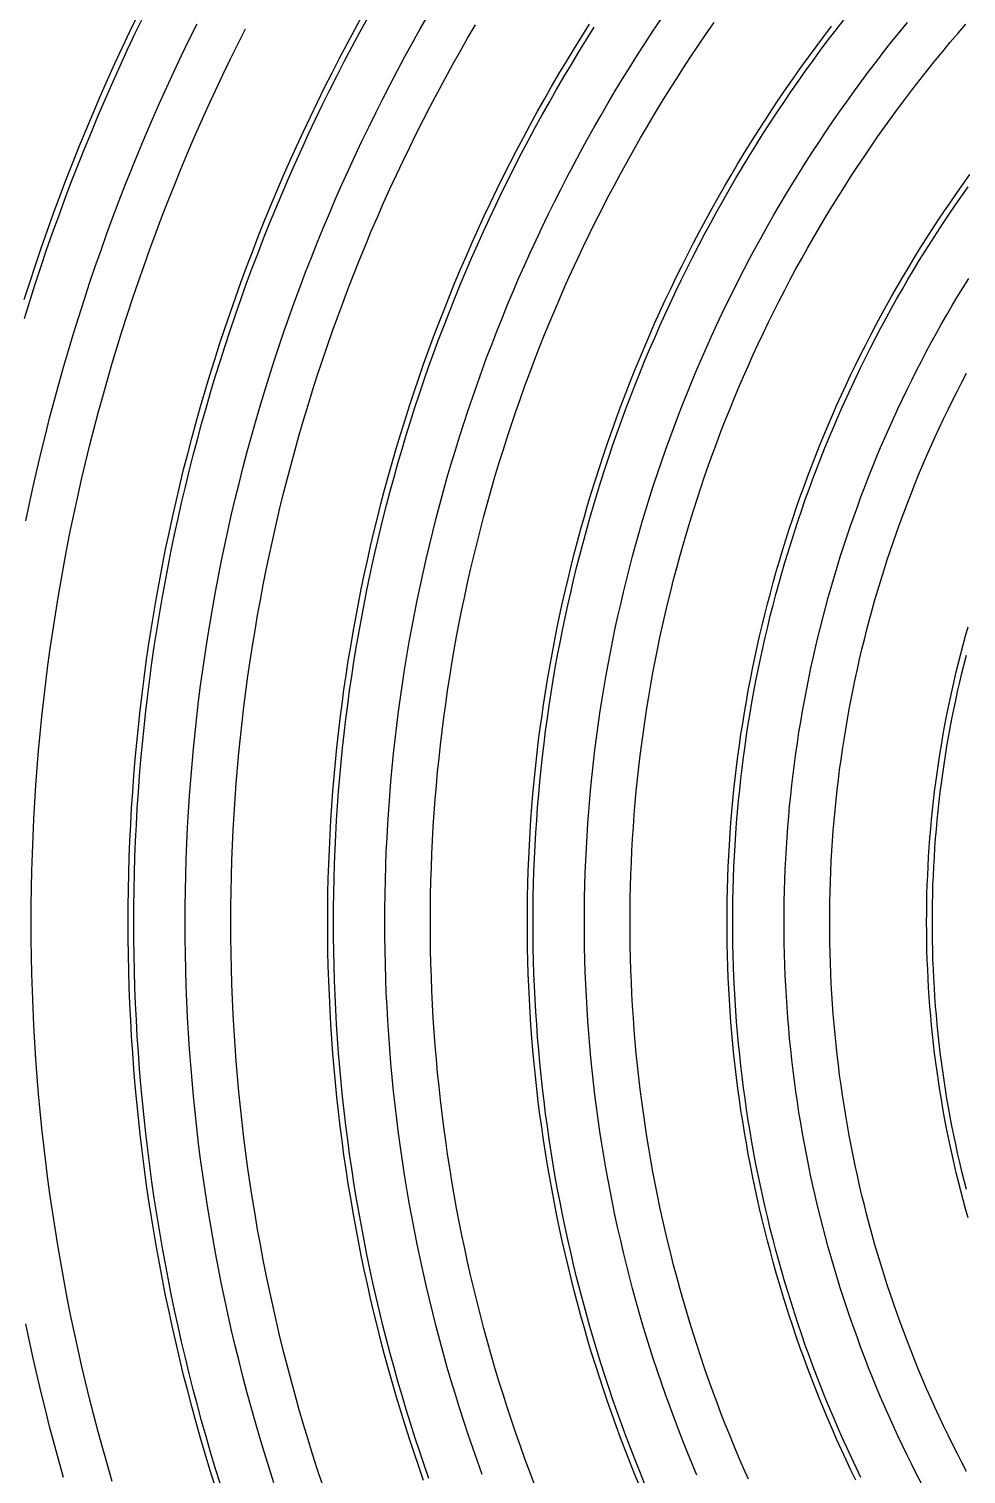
# Model space of a CAD drawing. Header units: metres. Extents: x 10 to 1210, y 10 to 2773.
# Drawn here: x 114.6 to 278.9, y 2207.3 to 2460.6 of the extents above; entities that cross this region are included whole.
import ezdxf

# ---------------------------------------------------------------- set-up
doc = ezdxf.new("R2010")
doc.units = ezdxf.units.M
for name, color, linetype in [('ACIKLIK', 5, 'Continuous'), ('CAM_SABLON', 4, 'Continuous'), ('DIS_KENAR_V91_Z3', 1, 'Continuous'), ('LAMBA_T4_Z4', 3, 'Continuous')]:
    doc.layers.add(name, color=color, linetype=linetype)

msp = doc.modelspace()

# ---------------------------------------------------------------- linework, layer by layer
at = {"layer": 'ACIKLIK'}
for points in [[(157.56, 2205.73), (156.72, 2208.38), (155.9, 2211.03), (155.1, 2213.68), (154.32, 2216.35), (153.57, 2219.02), (152.84, 2221.7), (152.13, 2224.38), (151.45, 2227.07), (150.79, 2229.76), (150.15, 2232.47), (149.54, 2235.17), (148.95, 2237.88), (148.38, 2240.6), (147.84, 2243.32), (147.33, 2246.05), (146.83, 2248.78), (146.36, 2251.51), (145.92, 2254.25), (145.49, 2257), (145.1, 2259.74), (144.72, 2262.49), (144.37, 2265.25), (144.04, 2268), (143.74, 2270.76), (143.46, 2273.52), (143.21, 2276.28), (142.98, 2279.05), (142.77, 2281.82), (142.59, 2284.59), (142.44, 2287.36), (142.3, 2290.13), (142.19, 2292.9), (142.11, 2295.68), (142.05, 2298.45), (142.01, 2301.22), (142, 2304), (142.01, 2306.78), (142.05, 2309.55), (142.11, 2312.32), (142.19, 2315.1), (142.3, 2317.87), (142.44, 2320.64), (142.59, 2323.41), (142.77, 2326.18), (142.98, 2328.95), (143.21, 2331.72), (143.46, 2334.48), (143.74, 2337.24), (144.04, 2340), (144.37, 2342.75), (144.72, 2345.51), (145.1, 2348.26), (145.49, 2351), (145.92, 2353.75), (146.36, 2356.49), (146.83, 2359.22), (147.33, 2361.95), (147.84, 2364.68), (148.38, 2367.4), (148.95, 2370.12), (149.54, 2372.83), (150.15, 2375.53), (150.79, 2378.24), (151.45, 2380.93), (152.13, 2383.62), (152.84, 2386.3), (153.57, 2388.98), (154.32, 2391.65), (155.1, 2394.32), (155.9, 2396.97), (156.72, 2399.62), (157.56, 2402.27), (158.43, 2404.9), (159.33, 2407.53), (160.24, 2410.15), (161.18, 2412.76), (162.14, 2415.37), (163.12, 2417.96), (164.13, 2420.55), (165.16, 2423.12), (166.21, 2425.69), (167.28, 2428.25), (168.38, 2430.8), (169.49, 2433.34), (170.63, 2435.87), (171.79, 2438.39), (172.98, 2440.9), (174.18, 2443.4), (175.41, 2445.89), (176.66, 2448.37), (177.93, 2450.84), (179.22, 2453.29), (180.54, 2455.74), (181.87, 2458.17), (183.23, 2460.59), (184.6, 2463)], [(114.09, 2374.38), (114.71, 2377.39), (115.37, 2380.4), (116.05, 2383.41), (116.75, 2386.41), (117.49, 2389.4), (118.24, 2392.38), (119.03, 2395.36), (119.84, 2398.34), (120.67, 2401.3), (121.54, 2404.26), (122.42, 2407.21), (123.34, 2410.15), (124.28, 2413.08), (125.24, 2416.01), (126.23, 2418.93), (127.25, 2421.83), (128.29, 2424.73), (129.35, 2427.62), (130.45, 2430.5), (131.56, 2433.37), (132.7, 2436.24), (133.87, 2439.09), (135.06, 2441.93), (136.28, 2444.76), (137.52, 2447.58), (138.78, 2450.39), (140.07, 2453.18), (141.39, 2455.97), (142.73, 2458.74), (144.09, 2461.51)], [(194.07, 2207.21), (193.23, 2209.53), (192.42, 2211.86), (191.62, 2214.2), (190.85, 2216.55), (190.1, 2218.9), (189.37, 2221.26), (188.65, 2223.62), (187.96, 2225.99), (187.29, 2228.37), (186.64, 2230.75), (186.01, 2233.14), (185.41, 2235.54), (184.82, 2237.94), (184.25, 2240.34), (183.71, 2242.75), (183.18, 2245.16), (182.68, 2247.58), (182.2, 2250), (181.74, 2252.43), (181.3, 2254.86), (180.88, 2257.29), (180.48, 2259.73), (180.11, 2262.17), (179.75, 2264.61), (179.42, 2267.06), (179.11, 2269.51), (178.82, 2271.96), (178.55, 2274.42), (178.3, 2276.88), (178.08, 2279.33), (177.87, 2281.8), (177.69, 2284.26), (177.53, 2286.72), (177.39, 2289.19), (177.27, 2291.66), (177.17, 2294.12), (177.1, 2296.59), (177.04, 2299.06), (177.01, 2301.53), (177, 2304), (177.01, 2306.47), (177.04, 2308.94), (177.1, 2311.41), (177.17, 2313.88), (177.27, 2316.34), (177.39, 2318.81), (177.53, 2321.28), (177.69, 2323.74), (177.87, 2326.2), (178.08, 2328.67), (178.3, 2331.12), (178.55, 2333.58), (178.82, 2336.04), (179.11, 2338.49), (179.42, 2340.94), (179.75, 2343.39), (180.11, 2345.83), (180.48, 2348.27), (180.88, 2350.71), (181.3, 2353.14), (181.74, 2355.57), (182.2, 2358), (182.68, 2360.42), (183.18, 2362.84), (183.71, 2365.25), (184.25, 2367.66), (184.82, 2370.06), (185.41, 2372.46), (186.01, 2374.86), (186.64, 2377.25), (187.29, 2379.63), (187.96, 2382.01), (188.65, 2384.38), (189.37, 2386.74), (190.1, 2389.1), (190.85, 2391.45), (191.62, 2393.8), (192.42, 2396.14), (193.23, 2398.47), (194.07, 2400.79), (194.92, 2403.11), (195.8, 2405.42), (196.69, 2407.72), (197.61, 2410.01), (198.54, 2412.3), (199.5, 2414.58), (200.47, 2416.85), (201.47, 2419.11), (202.48, 2421.36), (203.52, 2423.6), (204.57, 2425.83), (205.64, 2428.06), (206.73, 2430.27), (207.85, 2432.48), (208.98, 2434.67), (210.13, 2436.86), (211.29, 2439.04), (212.48, 2441.2), (213.69, 2443.36), (214.92, 2445.5), (216.16, 2447.63), (217.42, 2449.76), (218.7, 2451.87), (220, 2453.97), (221.32, 2456.06), (222.66, 2458.13), (224.01, 2460.2), (225.38, 2462.25)], [(231.72, 2207.1), (230.88, 2209.09), (230.06, 2211.1), (229.26, 2213.11), (228.47, 2215.12), (227.71, 2217.15), (226.96, 2219.18), (226.23, 2221.22), (225.51, 2223.26), (224.82, 2225.31), (224.14, 2227.36), (223.48, 2229.43), (222.84, 2231.49), (222.21, 2233.56), (221.61, 2235.64), (221.02, 2237.72), (220.45, 2239.81), (219.9, 2241.91), (219.37, 2244), (218.85, 2246.11), (218.36, 2248.21), (217.88, 2250.32), (217.42, 2252.44), (216.98, 2254.56), (216.56, 2256.68), (216.15, 2258.81), (215.77, 2260.94), (215.4, 2263.07), (215.05, 2265.2), (214.72, 2267.34), (214.41, 2269.49), (214.12, 2271.63), (213.85, 2273.78), (213.59, 2275.93), (213.36, 2278.08), (213.14, 2280.23), (212.94, 2282.39), (212.76, 2284.54), (212.6, 2286.7), (212.46, 2288.86), (212.34, 2291.02), (212.24, 2293.18), (212.15, 2295.34), (212.09, 2297.51), (212.04, 2299.67), (212.01, 2301.84), (212, 2304), (212.01, 2306.16), (212.04, 2308.33), (212.09, 2310.49), (212.15, 2312.66), (212.24, 2314.82), (212.34, 2316.98), (212.46, 2319.14), (212.6, 2321.3), (212.76, 2323.46), (212.94, 2325.61), (213.14, 2327.77), (213.36, 2329.92), (213.59, 2332.07), (213.85, 2334.22), (214.12, 2336.37), (214.41, 2338.51), (214.72, 2340.66), (215.05, 2342.8), (215.4, 2344.93), (215.77, 2347.06), (216.15, 2349.19), (216.56, 2351.32), (216.98, 2353.44), (217.42, 2355.56), (217.88, 2357.68), (218.36, 2359.79), (218.85, 2361.89), (219.37, 2364), (219.9, 2366.09), (220.45, 2368.19), (221.02, 2370.28), (221.61, 2372.36), (222.21, 2374.44), (222.84, 2376.51), (223.48, 2378.57), (224.14, 2380.64), (224.82, 2382.69), (225.51, 2384.74), (226.23, 2386.78), (226.96, 2388.82), (227.71, 2390.85), (228.47, 2392.88), (229.26, 2394.89), (230.06, 2396.9), (230.88, 2398.91), (231.72, 2400.9), (232.57, 2402.89), (233.44, 2404.87), (234.33, 2406.84), (235.24, 2408.81), (236.16, 2410.77), (237.1, 2412.72), (238.06, 2414.66), (239.03, 2416.59), (240.02, 2418.51), (241.03, 2420.43), (242.05, 2422.34), (243.09, 2424.23), (244.15, 2426.12), (245.23, 2428), (246.32, 2429.87), (247.42, 2431.73), (248.55, 2433.58), (249.68, 2435.42), (250.84, 2437.25), (252.01, 2439.07), (253.2, 2440.88), (254.4, 2442.68), (255.62, 2444.47), (256.85, 2446.25), (258.1, 2448.01), (259.36, 2449.77), (260.64, 2451.52), (261.94, 2453.25), (263.25, 2454.97), (264.57, 2456.68), (265.91, 2458.38), (267.27, 2460.07), (268.64, 2461.75)], [(271.07, 2205.65), (270.22, 2207.3), (269.38, 2208.96), (268.56, 2210.63), (267.75, 2212.3), (266.96, 2213.98), (266.18, 2215.67), (265.42, 2217.37), (264.67, 2219.07), (263.93, 2220.77), (263.21, 2222.49), (262.51, 2224.21), (261.82, 2225.94), (261.15, 2227.67), (260.49, 2229.41), (259.85, 2231.15), (259.22, 2232.9), (258.6, 2234.65), (258.01, 2236.41), (257.43, 2238.18), (256.86, 2239.95), (256.31, 2241.72), (255.77, 2243.5), (255.25, 2245.29), (254.75, 2247.08), (254.26, 2248.87), (253.78, 2250.67), (253.33, 2252.47), (252.89, 2254.28), (252.46, 2256.09), (252.05, 2257.9), (251.65, 2259.71), (251.28, 2261.53), (250.91, 2263.36), (250.57, 2265.18), (250.24, 2267.01), (249.92, 2268.84), (249.62, 2270.68), (249.34, 2272.52), (249.07, 2274.36), (248.82, 2276.2), (248.59, 2278.04), (248.37, 2279.89), (248.17, 2281.74), (247.98, 2283.58), (247.81, 2285.44), (247.66, 2287.29), (247.52, 2289.14), (247.4, 2291), (247.29, 2292.85), (247.2, 2294.71), (247.13, 2296.57), (247.07, 2298.42), (247.03, 2300.28), (247.01, 2302.14), (247, 2304), (247.01, 2305.86), (247.03, 2307.72), (247.07, 2309.58), (247.13, 2311.43), (247.2, 2313.29), (247.29, 2315.15), (247.4, 2317), (247.52, 2318.86), (247.66, 2320.71), (247.81, 2322.56), (247.98, 2324.42), (248.17, 2326.26), (248.37, 2328.11), (248.59, 2329.96), (248.82, 2331.8), (249.07, 2333.64), (249.34, 2335.48), (249.62, 2337.32), (249.92, 2339.16), (250.24, 2340.99), (250.57, 2342.82), (250.91, 2344.64), (251.28, 2346.47), (251.65, 2348.29), (252.05, 2350.1), (252.46, 2351.91), (252.89, 2353.72), (253.33, 2355.53), (253.78, 2357.33), (254.26, 2359.13), (254.75, 2360.92), (255.25, 2362.71), (255.77, 2364.5), (256.31, 2366.28), (256.86, 2368.05), (257.43, 2369.82), (258.01, 2371.59), (258.6, 2373.35), (259.22, 2375.1), (259.85, 2376.85), (260.49, 2378.59), (261.15, 2380.33), (261.82, 2382.06), (262.51, 2383.79), (263.21, 2385.51), (263.93, 2387.23), (264.67, 2388.93), (265.42, 2390.63), (266.18, 2392.33), (266.96, 2394.02), (267.75, 2395.7), (268.56, 2397.37), (269.38, 2399.04), (270.22, 2400.7), (271.07, 2402.35), (271.93, 2404), (272.81, 2405.63), (273.71, 2407.26), (274.61, 2408.89), (275.54, 2410.5), (276.47, 2412.11), (277.42, 2413.7), (278.39, 2415.29), (279.37, 2416.87)], [(120.67, 2206.7), (119.84, 2209.66), (119.03, 2212.64), (118.24, 2215.62), (117.49, 2218.6), (116.75, 2221.59), (116.05, 2224.59), (115.37, 2227.6), (114.71, 2230.61), (114.09, 2233.62)]]:
    msp.add_lwpolyline(points, dxfattribs=at)
at = {"layer": 'CAM_SABLON'}
for points in [[(113.82, 2409.84), (114.75, 2412.86), (115.72, 2415.86), (116.71, 2418.86), (117.72, 2421.86), (118.76, 2424.84), (119.83, 2427.81), (120.92, 2430.78), (122.04, 2433.73), (123.19, 2436.67), (124.36, 2439.61), (125.56, 2442.53), (126.78, 2445.44), (128.02, 2448.35), (129.3, 2451.24), (130.59, 2454.12), (131.92, 2456.99), (133.26, 2459.84), (134.64, 2462.69)], [(148.13, 2205.67), (147.29, 2208.39), (146.47, 2211.13), (145.67, 2213.87), (144.89, 2216.61), (144.14, 2219.37), (143.42, 2222.13), (142.71, 2224.89), (142.04, 2227.66), (141.38, 2230.44), (140.75, 2233.22), (140.15, 2236.01), (139.56, 2238.81), (139.01, 2241.61), (138.48, 2244.41), (137.97, 2247.22), (137.48, 2250.03), (137.03, 2252.85), (136.59, 2255.67), (136.18, 2258.49), (135.8, 2261.32), (135.44, 2264.15), (135.1, 2266.98), (134.79, 2269.82), (134.51, 2272.66), (134.24, 2275.5), (134.01, 2278.34), (133.8, 2281.19), (133.61, 2284.04), (133.45, 2286.89), (133.31, 2289.74), (133.2, 2292.59), (133.11, 2295.44), (133.05, 2298.29), (133.01, 2301.15), (133, 2304), (133.01, 2306.85), (133.05, 2309.71), (133.11, 2312.56), (133.2, 2315.41), (133.31, 2318.26), (133.45, 2321.11), (133.61, 2323.96), (133.8, 2326.81), (134.01, 2329.66), (134.24, 2332.5), (134.51, 2335.34), (134.79, 2338.18), (135.1, 2341.02), (135.44, 2343.85), (135.8, 2346.68), (136.18, 2349.51), (136.59, 2352.33), (137.03, 2355.15), (137.48, 2357.97), (137.97, 2360.78), (138.48, 2363.59), (139.01, 2366.39), (139.56, 2369.19), (140.15, 2371.99), (140.75, 2374.78), (141.38, 2377.56), (142.04, 2380.34), (142.71, 2383.11), (143.42, 2385.87), (144.14, 2388.63), (144.89, 2391.39), (145.67, 2394.13), (146.47, 2396.87), (147.29, 2399.61), (148.13, 2402.33), (149, 2405.05), (149.9, 2407.76), (150.82, 2410.46), (151.76, 2413.15), (152.72, 2415.84), (153.71, 2418.52), (154.72, 2421.19), (155.75, 2423.85), (156.81, 2426.5), (157.89, 2429.14), (159, 2431.77), (160.12, 2434.39), (161.27, 2437), (162.44, 2439.6), (163.64, 2442.2), (164.85, 2444.78), (166.09, 2447.35), (167.36, 2449.91), (168.64, 2452.45), (169.95, 2454.99), (171.28, 2457.52), (172.63, 2460.03), (174, 2462.53)], [(184.75, 2206.53), (183.91, 2208.93), (183.09, 2211.35), (182.29, 2213.77), (181.51, 2216.19), (180.76, 2218.63), (180.02, 2221.07), (179.31, 2223.51), (178.62, 2225.97), (177.95, 2228.42), (177.3, 2230.89), (176.67, 2233.36), (176.07, 2235.83), (175.48, 2238.31), (174.92, 2240.8), (174.38, 2243.29), (173.86, 2245.78), (173.37, 2248.28), (172.89, 2250.79), (172.44, 2253.29), (172, 2255.81), (171.6, 2258.32), (171.21, 2260.84), (170.84, 2263.36), (170.5, 2265.89), (170.18, 2268.41), (169.88, 2270.94), (169.6, 2273.48), (169.34, 2276.01), (169.11, 2278.55), (168.9, 2281.09), (168.71, 2283.63), (168.54, 2286.17), (168.4, 2288.72), (168.28, 2291.26), (168.18, 2293.81), (168.1, 2296.36), (168.04, 2298.9), (168.01, 2301.45), (168, 2304), (168.01, 2306.55), (168.04, 2309.1), (168.1, 2311.64), (168.18, 2314.19), (168.28, 2316.74), (168.4, 2319.28), (168.54, 2321.83), (168.71, 2324.37), (168.9, 2326.91), (169.11, 2329.45), (169.34, 2331.99), (169.6, 2334.52), (169.88, 2337.06), (170.18, 2339.59), (170.5, 2342.11), (170.84, 2344.64), (171.21, 2347.16), (171.6, 2349.68), (172, 2352.19), (172.44, 2354.71), (172.89, 2357.21), (173.37, 2359.72), (173.86, 2362.22), (174.38, 2364.71), (174.92, 2367.2), (175.48, 2369.69), (176.07, 2372.17), (176.67, 2374.64), (177.3, 2377.11), (177.95, 2379.58), (178.62, 2382.03), (179.31, 2384.49), (180.02, 2386.93), (180.76, 2389.37), (181.51, 2391.81), (182.29, 2394.23), (183.09, 2396.65), (183.91, 2399.07), (184.75, 2401.47), (185.61, 2403.87), (186.49, 2406.26), (187.39, 2408.64), (188.32, 2411.02), (189.26, 2413.39), (190.23, 2415.74), (191.21, 2418.09), (192.22, 2420.43), (193.24, 2422.77), (194.29, 2425.09), (195.36, 2427.4), (196.45, 2429.71), (197.55, 2432), (198.68, 2434.29), (199.83, 2436.57), (200.99, 2438.83), (202.18, 2441.09), (203.39, 2443.33), (204.61, 2445.56), (205.86, 2447.79), (207.12, 2450), (208.4, 2452.2), (209.71, 2454.39), (211.03, 2456.57), (212.37, 2458.74), (213.73, 2460.89)], [(222.56, 2205.65), (221.71, 2207.73), (220.88, 2209.81), (220.07, 2211.9), (219.28, 2214), (218.5, 2216.1), (217.74, 2218.21), (217, 2220.33), (216.28, 2222.45), (215.58, 2224.58), (214.89, 2226.72), (214.23, 2228.86), (213.58, 2231.01), (212.96, 2233.16), (212.35, 2235.32), (211.76, 2237.48), (211.19, 2239.65), (210.63, 2241.83), (210.1, 2244), (209.59, 2246.19), (209.09, 2248.38), (208.62, 2250.57), (208.16, 2252.76), (207.72, 2254.96), (207.3, 2257.17), (206.9, 2259.37), (206.52, 2261.58), (206.16, 2263.8), (205.82, 2266.01), (205.5, 2268.23), (205.2, 2270.45), (204.92, 2272.68), (204.65, 2274.91), (204.41, 2277.14), (204.18, 2279.37), (203.98, 2281.6), (203.79, 2283.84), (203.63, 2286.07), (203.48, 2288.31), (203.35, 2290.55), (203.24, 2292.79), (203.16, 2295.03), (203.09, 2297.27), (203.04, 2299.51), (203.01, 2301.76), (203, 2304), (203.01, 2306.24), (203.04, 2308.49), (203.09, 2310.73), (203.16, 2312.97), (203.24, 2315.21), (203.35, 2317.45), (203.48, 2319.69), (203.63, 2321.93), (203.79, 2324.16), (203.98, 2326.4), (204.18, 2328.63), (204.41, 2330.86), (204.65, 2333.09), (204.92, 2335.32), (205.2, 2337.55), (205.5, 2339.77), (205.82, 2341.99), (206.16, 2344.2), (206.52, 2346.42), (206.9, 2348.63), (207.3, 2350.83), (207.72, 2353.04), (208.16, 2355.24), (208.62, 2357.43), (209.09, 2359.62), (209.59, 2361.81), (210.1, 2364), (210.63, 2366.17), (211.19, 2368.35), (211.76, 2370.52), (212.35, 2372.68), (212.96, 2374.84), (213.58, 2376.99), (214.23, 2379.14), (214.89, 2381.28), (215.58, 2383.42), (216.28, 2385.55), (217, 2387.67), (217.74, 2389.79), (218.5, 2391.9), (219.28, 2394), (220.07, 2396.1), (220.88, 2398.19), (221.71, 2400.27), (222.56, 2402.35), (223.43, 2404.42), (224.32, 2406.48), (225.22, 2408.53), (226.14, 2410.58), (227.08, 2412.61), (228.04, 2414.64), (229.01, 2416.66), (230, 2418.67), (231.01, 2420.68), (232.04, 2422.67), (233.08, 2424.65), (234.14, 2426.63), (235.22, 2428.6), (236.32, 2430.55), (237.43, 2432.5), (238.56, 2434.44), (239.71, 2436.36), (240.87, 2438.28), (242.05, 2440.19), (243.25, 2442.09), (244.46, 2443.97), (245.69, 2445.85), (246.94, 2447.71), (248.2, 2449.57), (249.48, 2451.41), (250.77, 2453.24), (252.08, 2455.06), (253.41, 2456.87), (254.75, 2458.67), (256.11, 2460.45), (257.48, 2462.22)], [(260.47, 2206.68), (259.63, 2208.43), (258.8, 2210.18), (257.99, 2211.94), (257.19, 2213.7), (256.41, 2215.48), (255.65, 2217.26), (254.9, 2219.04), (254.17, 2220.84), (253.45, 2222.64), (252.75, 2224.44), (252.06, 2226.25), (251.39, 2228.07), (250.73, 2229.89), (250.1, 2231.72), (249.47, 2233.56), (248.87, 2235.4), (248.28, 2237.24), (247.7, 2239.09), (247.14, 2240.95), (246.6, 2242.81), (246.07, 2244.67), (245.56, 2246.54), (245.07, 2248.42), (244.59, 2250.29), (244.13, 2252.18), (243.69, 2254.06), (243.26, 2255.95), (242.85, 2257.84), (242.46, 2259.74), (242.08, 2261.64), (241.72, 2263.54), (241.37, 2265.45), (241.04, 2267.36), (240.73, 2269.27), (240.44, 2271.19), (240.16, 2273.1), (239.9, 2275.02), (239.65, 2276.95), (239.43, 2278.87), (239.22, 2280.79), (239.02, 2282.72), (238.84, 2284.65), (238.68, 2286.58), (238.54, 2288.51), (238.41, 2290.45), (238.3, 2292.38), (238.21, 2294.32), (238.14, 2296.25), (238.08, 2298.19), (238.03, 2300.13), (238.01, 2302.06), (238, 2304), (238.01, 2305.94), (238.03, 2307.87), (238.08, 2309.81), (238.14, 2311.75), (238.21, 2313.68), (238.3, 2315.62), (238.41, 2317.55), (238.54, 2319.49), (238.68, 2321.42), (238.84, 2323.35), (239.02, 2325.28), (239.22, 2327.21), (239.43, 2329.13), (239.65, 2331.05), (239.9, 2332.98), (240.16, 2334.9), (240.44, 2336.81), (240.73, 2338.73), (241.04, 2340.64), (241.37, 2342.55), (241.72, 2344.46), (242.08, 2346.36), (242.46, 2348.26), (242.85, 2350.16), (243.26, 2352.05), (243.69, 2353.94), (244.13, 2355.82), (244.59, 2357.71), (245.07, 2359.58), (245.56, 2361.46), (246.07, 2363.33), (246.6, 2365.19), (247.14, 2367.05), (247.7, 2368.91), (248.28, 2370.76), (248.87, 2372.6), (249.47, 2374.44), (250.1, 2376.28), (250.73, 2378.11), (251.39, 2379.93), (252.06, 2381.75), (252.75, 2383.56), (253.45, 2385.36), (254.17, 2387.16), (254.9, 2388.96), (255.65, 2390.74), (256.41, 2392.52), (257.19, 2394.3), (257.99, 2396.06), (258.8, 2397.82), (259.63, 2399.57), (260.47, 2401.32), (261.32, 2403.06), (262.2, 2404.79), (263.08, 2406.51), (263.99, 2408.22), (264.9, 2409.93), (265.83, 2411.63), (266.78, 2413.32), (267.74, 2415), (268.72, 2416.67), (269.71, 2418.34), (270.71, 2419.99), (271.73, 2421.64), (272.77, 2423.28), (273.82, 2424.91), (274.88, 2426.53), (275.95, 2428.14), (277.04, 2429.74), (278.15, 2431.33), (279.27, 2432.92)], [(278.96, 2257.18), (278.55, 2258.76), (278.17, 2260.35), (277.79, 2261.93), (277.43, 2263.53), (277.09, 2265.12), (276.75, 2266.72), (276.44, 2268.32), (276.13, 2269.92), (275.84, 2271.53), (275.56, 2273.14), (275.3, 2274.75), (275.05, 2276.36), (274.82, 2277.97), (274.6, 2279.59), (274.39, 2281.21), (274.2, 2282.83), (274.02, 2284.45), (273.86, 2286.08), (273.71, 2287.7), (273.58, 2289.33), (273.46, 2290.96), (273.35, 2292.58), (273.26, 2294.21), (273.18, 2295.84), (273.11, 2297.47), (273.06, 2299.1), (273.03, 2300.74), (273.01, 2302.37), (273, 2304), (273.01, 2305.63), (273.03, 2307.26), (273.06, 2308.9), (273.11, 2310.53), (273.18, 2312.16), (273.26, 2313.79), (273.35, 2315.42), (273.46, 2317.04), (273.58, 2318.67), (273.71, 2320.3), (273.86, 2321.92), (274.02, 2323.55), (274.2, 2325.17), (274.39, 2326.79), (274.6, 2328.41), (274.82, 2330.03), (275.05, 2331.64), (275.3, 2333.25), (275.56, 2334.86), (275.84, 2336.47), (276.13, 2338.08), (276.44, 2339.68), (276.75, 2341.28), (277.09, 2342.88), (277.43, 2344.47), (277.79, 2346.07), (278.17, 2347.65), (278.55, 2349.24), (278.96, 2350.82)]]:
    msp.add_lwpolyline(points, dxfattribs=at)
at = {"layer": 'DIS_KENAR_V91_Z3'}
for points in [[(129.21, 2206.01), (128.36, 2208.91), (127.55, 2211.8), (126.76, 2214.71), (125.99, 2217.62), (125.25, 2220.54), (124.53, 2223.46), (123.84, 2226.39), (123.18, 2229.33), (122.54, 2232.27), (121.93, 2235.22), (121.34, 2238.17), (120.78, 2241.13), (120.24, 2244.09), (119.73, 2247.06), (119.25, 2250.03), (118.79, 2253.01), (118.36, 2255.99), (117.95, 2258.97), (117.57, 2261.96), (117.22, 2264.94), (116.89, 2267.94), (116.59, 2270.93), (116.31, 2273.93), (116.06, 2276.93), (115.84, 2279.93), (115.64, 2282.94), (115.47, 2285.94), (115.33, 2288.95), (115.21, 2291.96), (115.12, 2294.97), (115.05, 2297.98), (115.01, 2300.99), (115, 2304), (115.01, 2307.01), (115.05, 2310.02), (115.12, 2313.03), (115.21, 2316.04), (115.33, 2319.05), (115.47, 2322.06), (115.64, 2325.06), (115.84, 2328.07), (116.06, 2331.07), (116.31, 2334.07), (116.59, 2337.07), (116.89, 2340.06), (117.22, 2343.06), (117.57, 2346.04), (117.95, 2349.03), (118.36, 2352.01), (118.79, 2354.99), (119.25, 2357.97), (119.73, 2360.94), (120.24, 2363.91), (120.78, 2366.87), (121.34, 2369.83), (121.93, 2372.78), (122.54, 2375.73), (123.18, 2378.67), (123.84, 2381.61), (124.53, 2384.54), (125.25, 2387.46), (125.99, 2390.38), (126.76, 2393.29), (127.55, 2396.2), (128.36, 2399.09), (129.21, 2401.99), (130.07, 2404.87), (130.97, 2407.74), (131.89, 2410.61), (132.83, 2413.47), (133.8, 2416.32), (134.79, 2419.16), (135.81, 2422), (136.85, 2424.82), (137.91, 2427.64), (139.01, 2430.44), (140.12, 2433.24), (141.26, 2436.03), (142.43, 2438.8), (143.61, 2441.57), (144.83, 2444.32), (146.06, 2447.07), (147.32, 2449.8), (148.61, 2452.53), (149.92, 2455.24), (151.25, 2457.94), (152.6, 2460.63)], [(166.02, 2205.64), (165.17, 2208.2), (164.35, 2210.78), (163.55, 2213.36), (162.77, 2215.96), (162.01, 2218.55), (161.27, 2221.16), (160.56, 2223.77), (159.87, 2226.38), (159.21, 2229), (158.57, 2231.63), (157.95, 2234.27), (157.35, 2236.9), (156.77, 2239.55), (156.22, 2242.2), (155.7, 2244.85), (155.19, 2247.51), (154.71, 2250.17), (154.25, 2252.84), (153.82, 2255.51), (153.41, 2258.18), (153.02, 2260.86), (152.65, 2263.54), (152.31, 2266.22), (151.99, 2268.91), (151.7, 2271.6), (151.43, 2274.29), (151.18, 2276.98), (150.96, 2279.68), (150.76, 2282.38), (150.58, 2285.07), (150.42, 2287.78), (150.3, 2290.48), (150.19, 2293.18), (150.11, 2295.89), (150.05, 2298.59), (150.01, 2301.29), (150, 2304), (150.01, 2306.71), (150.05, 2309.41), (150.11, 2312.11), (150.19, 2314.82), (150.3, 2317.52), (150.42, 2320.22), (150.58, 2322.93), (150.76, 2325.62), (150.96, 2328.32), (151.18, 2331.02), (151.43, 2333.71), (151.7, 2336.4), (151.99, 2339.09), (152.31, 2341.78), (152.65, 2344.46), (153.02, 2347.14), (153.41, 2349.82), (153.82, 2352.49), (154.25, 2355.16), (154.71, 2357.83), (155.19, 2360.49), (155.7, 2363.15), (156.22, 2365.8), (156.77, 2368.45), (157.35, 2371.1), (157.95, 2373.73), (158.57, 2376.37), (159.21, 2379), (159.87, 2381.62), (160.56, 2384.23), (161.27, 2386.84), (162.01, 2389.45), (162.77, 2392.04), (163.55, 2394.64), (164.35, 2397.22), (165.17, 2399.8), (166.02, 2402.36), (166.89, 2404.93), (167.78, 2407.48), (168.7, 2410.03), (169.63, 2412.56), (170.59, 2415.09), (171.57, 2417.62), (172.57, 2420.13), (173.6, 2422.63), (174.64, 2425.13), (175.71, 2427.61), (176.8, 2430.09), (177.91, 2432.55), (179.04, 2435.01), (180.2, 2437.46), (181.37, 2439.9), (182.57, 2442.32), (183.79, 2444.74), (185.03, 2447.14), (186.29, 2449.54), (187.57, 2451.92), (188.87, 2454.29), (190.19, 2456.65), (191.53, 2459), (192.89, 2461.34)], [(203.27, 2205.45), (202.42, 2207.69), (201.58, 2209.94), (200.77, 2212.2), (199.98, 2214.47), (199.21, 2216.74), (198.46, 2219.02), (197.73, 2221.31), (197.02, 2223.6), (196.32, 2225.9), (195.65, 2228.2), (195, 2230.51), (194.37, 2232.82), (193.76, 2235.15), (193.17, 2237.47), (192.6, 2239.8), (192.05, 2242.14), (191.52, 2244.48), (191.01, 2246.82), (190.52, 2249.17), (190.05, 2251.53), (189.6, 2253.89), (189.18, 2256.25), (188.77, 2258.61), (188.39, 2260.98), (188.02, 2263.35), (187.68, 2265.73), (187.35, 2268.11), (187.05, 2270.49), (186.77, 2272.87), (186.51, 2275.25), (186.27, 2277.64), (186.05, 2280.03), (185.85, 2282.42), (185.67, 2284.82), (185.51, 2287.21), (185.38, 2289.61), (185.26, 2292), (185.17, 2294.4), (185.09, 2296.8), (185.04, 2299.2), (185.01, 2301.6), (185, 2304), (185.01, 2306.4), (185.04, 2308.8), (185.09, 2311.2), (185.17, 2313.6), (185.26, 2316), (185.38, 2318.39), (185.51, 2320.79), (185.67, 2323.18), (185.85, 2325.58), (186.05, 2327.97), (186.27, 2330.36), (186.51, 2332.75), (186.77, 2335.13), (187.05, 2337.51), (187.35, 2339.89), (187.68, 2342.27), (188.02, 2344.65), (188.39, 2347.02), (188.77, 2349.39), (189.18, 2351.75), (189.6, 2354.11), (190.05, 2356.47), (190.52, 2358.83), (191.01, 2361.18), (191.52, 2363.52), (192.05, 2365.86), (192.6, 2368.2), (193.17, 2370.53), (193.76, 2372.85), (194.37, 2375.18), (195, 2377.49), (195.65, 2379.8), (196.32, 2382.1), (197.02, 2384.4), (197.73, 2386.69), (198.46, 2388.98), (199.21, 2391.26), (199.98, 2393.53), (200.77, 2395.8), (201.58, 2398.06), (202.42, 2400.31), (203.27, 2402.55), (204.14, 2404.79), (205.02, 2407.02), (205.93, 2409.24), (206.86, 2411.45), (207.81, 2413.66), (208.77, 2415.85), (209.76, 2418.04), (210.77, 2420.22), (211.79, 2422.39), (212.83, 2424.55), (213.89, 2426.7), (214.97, 2428.85), (216.07, 2430.98), (217.19, 2433.1), (218.33, 2435.22), (219.48, 2437.32), (220.65, 2439.42), (221.84, 2441.5), (223.05, 2443.57), (224.28, 2445.64), (225.52, 2447.69), (226.79, 2449.73), (228.07, 2451.76), (229.37, 2453.78), (230.68, 2455.78), (232.01, 2457.78), (233.37, 2459.76), (234.73, 2461.73)], [(240.75, 2206.38), (239.91, 2208.3), (239.08, 2210.22), (238.27, 2212.16), (237.48, 2214.09), (236.7, 2216.04), (235.94, 2217.99), (235.2, 2219.95), (234.47, 2221.92), (233.77, 2223.89), (233.08, 2225.86), (232.4, 2227.85), (231.75, 2229.84), (231.11, 2231.83), (230.49, 2233.83), (229.88, 2235.84), (229.3, 2237.85), (228.73, 2239.86), (228.18, 2241.88), (227.64, 2243.91), (227.13, 2245.94), (226.63, 2247.97), (226.15, 2250.01), (225.69, 2252.05), (225.24, 2254.1), (224.82, 2256.15), (224.41, 2258.21), (224.02, 2260.26), (223.65, 2262.32), (223.29, 2264.39), (222.95, 2266.46), (222.64, 2268.53), (222.34, 2270.6), (222.05, 2272.67), (221.79, 2274.75), (221.54, 2276.83), (221.31, 2278.91), (221.1, 2281), (220.91, 2283.08), (220.74, 2285.17), (220.58, 2287.26), (220.45, 2289.35), (220.33, 2291.44), (220.23, 2293.53), (220.15, 2295.62), (220.08, 2297.72), (220.04, 2299.81), (220.01, 2301.91), (220, 2304), (220.01, 2306.09), (220.04, 2308.19), (220.08, 2310.28), (220.15, 2312.38), (220.23, 2314.47), (220.33, 2316.56), (220.45, 2318.65), (220.58, 2320.74), (220.74, 2322.83), (220.91, 2324.92), (221.1, 2327), (221.31, 2329.09), (221.54, 2331.17), (221.79, 2333.25), (222.05, 2335.33), (222.34, 2337.4), (222.64, 2339.47), (222.95, 2341.54), (223.29, 2343.61), (223.65, 2345.68), (224.02, 2347.74), (224.41, 2349.79), (224.82, 2351.85), (225.24, 2353.9), (225.69, 2355.95), (226.15, 2357.99), (226.63, 2360.03), (227.13, 2362.06), (227.64, 2364.09), (228.18, 2366.12), (228.73, 2368.14), (229.3, 2370.15), (229.88, 2372.16), (230.49, 2374.17), (231.11, 2376.17), (231.75, 2378.16), (232.4, 2380.15), (233.08, 2382.14), (233.77, 2384.11), (234.47, 2386.08), (235.2, 2388.05), (235.94, 2390.01), (236.7, 2391.96), (237.48, 2393.91), (238.27, 2395.84), (239.08, 2397.78), (239.91, 2399.7), (240.75, 2401.62), (241.61, 2403.53), (242.49, 2405.43), (243.38, 2407.32), (244.29, 2409.21), (245.22, 2411.09), (246.16, 2412.96), (247.12, 2414.82), (248.09, 2416.67), (249.08, 2418.52), (250.09, 2420.35), (251.11, 2422.18), (252.15, 2424), (253.21, 2425.81), (254.28, 2427.61), (255.37, 2429.4), (256.47, 2431.18), (257.59, 2432.95), (258.72, 2434.71), (259.87, 2436.46), (261.03, 2438.21), (262.21, 2439.94), (263.4, 2441.66), (264.61, 2443.37), (265.84, 2445.07), (267.07, 2446.76), (268.33, 2448.44), (269.6, 2450.1), (270.88, 2451.76), (272.17, 2453.4), (273.48, 2455.04), (274.81, 2456.66), (276.15, 2458.27), (277.5, 2459.87), (278.87, 2461.45)], [(279, 2207.76), (278.16, 2209.34), (277.34, 2210.93), (276.54, 2212.53), (275.75, 2214.13), (274.97, 2215.75), (274.21, 2217.36), (273.46, 2218.99), (272.72, 2220.62), (272, 2222.26), (271.3, 2223.9), (270.6, 2225.55), (269.93, 2227.21), (269.26, 2228.87), (268.62, 2230.53), (267.98, 2232.21), (267.36, 2233.89), (266.76, 2235.57), (266.17, 2237.26), (265.59, 2238.95), (265.03, 2240.65), (264.49, 2242.36), (263.96, 2244.06), (263.44, 2245.78), (262.94, 2247.49), (262.46, 2249.22), (261.99, 2250.94), (261.53, 2252.67), (261.09, 2254.41), (260.66, 2256.14), (260.25, 2257.89), (259.86, 2259.63), (259.48, 2261.38), (259.12, 2263.13), (258.77, 2264.88), (258.43, 2266.64), (258.11, 2268.4), (257.81, 2270.17), (257.52, 2271.93), (257.25, 2273.7), (257, 2275.47), (256.75, 2277.24), (256.53, 2279.02), (256.32, 2280.79), (256.12, 2282.57), (255.94, 2284.35), (255.78, 2286.13), (255.63, 2287.92), (255.5, 2289.7), (255.38, 2291.49), (255.28, 2293.27), (255.2, 2295.06), (255.12, 2296.85), (255.07, 2298.63), (255.03, 2300.42), (255.01, 2302.21), (255, 2304), (255.01, 2305.79), (255.03, 2307.58), (255.07, 2309.37), (255.12, 2311.15), (255.2, 2312.94), (255.28, 2314.73), (255.38, 2316.51), (255.5, 2318.3), (255.63, 2320.08), (255.78, 2321.87), (255.94, 2323.65), (256.12, 2325.43), (256.32, 2327.21), (256.53, 2328.98), (256.75, 2330.76), (257, 2332.53), (257.25, 2334.3), (257.52, 2336.07), (257.81, 2337.83), (258.11, 2339.6), (258.43, 2341.36), (258.77, 2343.12), (259.12, 2344.87), (259.48, 2346.62), (259.86, 2348.37), (260.25, 2350.11), (260.66, 2351.86), (261.09, 2353.59), (261.53, 2355.33), (261.99, 2357.06), (262.46, 2358.78), (262.94, 2360.51), (263.44, 2362.22), (263.96, 2363.94), (264.49, 2365.64), (265.03, 2367.35), (265.59, 2369.05), (266.17, 2370.74), (266.76, 2372.43), (267.36, 2374.11), (267.98, 2375.79), (268.62, 2377.47), (269.26, 2379.13), (269.93, 2380.79), (270.6, 2382.45), (271.3, 2384.1), (272, 2385.74), (272.72, 2387.38), (273.46, 2389.01), (274.21, 2390.64), (274.97, 2392.25), (275.75, 2393.87), (276.54, 2395.47), (277.34, 2397.07), (278.16, 2398.66), (279, 2400.24)]]:
    msp.add_lwpolyline(points, dxfattribs=at)
at = {"layer": 'LAMBA_T4_Z4'}
for points in [[(113.8, 2413.16), (114.77, 2416.17), (115.76, 2419.18), (116.78, 2422.18), (117.82, 2425.17), (118.89, 2428.15), (119.99, 2431.13), (121.11, 2434.09), (122.26, 2437.04), (123.43, 2439.98), (124.63, 2442.91), (125.86, 2445.84), (127.11, 2448.75), (128.38, 2451.65), (129.68, 2454.53), (131.01, 2457.41), (132.36, 2460.28), (133.74, 2463.13)], [(147.18, 2205.37), (146.33, 2208.1), (145.51, 2210.84), (144.71, 2213.59), (143.93, 2216.35), (143.18, 2219.11), (142.45, 2221.88), (141.74, 2224.65), (141.06, 2227.43), (140.41, 2230.22), (139.78, 2233.01), (139.17, 2235.8), (138.58, 2238.61), (138.03, 2241.41), (137.49, 2244.23), (136.98, 2247.04), (136.5, 2249.86), (136.04, 2252.69), (135.6, 2255.52), (135.19, 2258.35), (134.81, 2261.19), (134.45, 2264.03), (134.11, 2266.87), (133.8, 2269.71), (133.51, 2272.56), (133.25, 2275.41), (133.01, 2278.27), (132.8, 2281.12), (132.61, 2283.98), (132.45, 2286.83), (132.31, 2289.69), (132.2, 2292.55), (132.11, 2295.41), (132.05, 2298.28), (132.01, 2301.14), (132, 2304), (132.01, 2306.86), (132.05, 2309.72), (132.11, 2312.59), (132.2, 2315.45), (132.31, 2318.31), (132.45, 2321.17), (132.61, 2324.02), (132.8, 2326.88), (133.01, 2329.73), (133.25, 2332.59), (133.51, 2335.44), (133.8, 2338.29), (134.11, 2341.13), (134.45, 2343.97), (134.81, 2346.81), (135.19, 2349.65), (135.6, 2352.48), (136.04, 2355.31), (136.5, 2358.14), (136.98, 2360.96), (137.49, 2363.77), (138.03, 2366.59), (138.58, 2369.39), (139.17, 2372.2), (139.78, 2374.99), (140.41, 2377.78), (141.06, 2380.57), (141.74, 2383.35), (142.45, 2386.12), (143.18, 2388.89), (143.93, 2391.65), (144.71, 2394.41), (145.51, 2397.16), (146.33, 2399.9), (147.18, 2402.63), (148.05, 2405.36), (148.95, 2408.08), (149.87, 2410.79), (150.81, 2413.49), (151.78, 2416.18), (152.77, 2418.87), (153.79, 2421.54), (154.82, 2424.21), (155.88, 2426.87), (156.97, 2429.52), (158.07, 2432.16), (159.2, 2434.79), (160.36, 2437.41), (161.53, 2440.02), (162.73, 2442.62), (163.95, 2445.21), (165.2, 2447.79), (166.46, 2450.35), (167.75, 2452.91), (169.06, 2455.45), (170.39, 2457.99), (171.75, 2460.51), (173.12, 2463.02)], [(183.81, 2206.19), (182.96, 2208.61), (182.14, 2211.03), (181.34, 2213.46), (180.56, 2215.89), (179.8, 2218.34), (179.07, 2220.78), (178.35, 2223.24), (177.66, 2225.7), (176.98, 2228.17), (176.33, 2230.64), (175.7, 2233.12), (175.1, 2235.6), (174.51, 2238.09), (173.95, 2240.58), (173.4, 2243.08), (172.88, 2245.59), (172.38, 2248.09), (171.91, 2250.61), (171.45, 2253.12), (171.02, 2255.64), (170.61, 2258.16), (170.22, 2260.69), (169.85, 2263.22), (169.51, 2265.76), (169.18, 2268.29), (168.88, 2270.83), (168.61, 2273.37), (168.35, 2275.92), (168.12, 2278.46), (167.9, 2281.01), (167.71, 2283.56), (167.55, 2286.11), (167.4, 2288.67), (167.28, 2291.22), (167.18, 2293.77), (167.1, 2296.33), (167.04, 2298.89), (167.01, 2301.44), (167, 2304), (167.01, 2306.56), (167.04, 2309.11), (167.1, 2311.67), (167.18, 2314.23), (167.28, 2316.78), (167.4, 2319.33), (167.55, 2321.89), (167.71, 2324.44), (167.9, 2326.99), (168.12, 2329.54), (168.35, 2332.08), (168.61, 2334.63), (168.88, 2337.17), (169.18, 2339.71), (169.51, 2342.24), (169.85, 2344.78), (170.22, 2347.31), (170.61, 2349.84), (171.02, 2352.36), (171.45, 2354.88), (171.91, 2357.39), (172.38, 2359.91), (172.88, 2362.41), (173.4, 2364.92), (173.95, 2367.42), (174.51, 2369.91), (175.1, 2372.4), (175.7, 2374.88), (176.33, 2377.36), (176.98, 2379.83), (177.66, 2382.3), (178.35, 2384.76), (179.07, 2387.22), (179.8, 2389.66), (180.56, 2392.11), (181.34, 2394.54), (182.14, 2396.97), (182.96, 2399.39), (183.81, 2401.81), (184.67, 2404.21), (185.56, 2406.61), (186.46, 2409), (187.39, 2411.38), (188.34, 2413.76), (189.3, 2416.13), (190.29, 2418.48), (191.3, 2420.83), (192.33, 2423.17), (193.38, 2425.51), (194.45, 2427.83), (195.54, 2430.14), (196.65, 2432.44), (197.78, 2434.74), (198.94, 2437.02), (200.11, 2439.29), (201.3, 2441.56), (202.51, 2443.81), (203.74, 2446.05), (204.99, 2448.28), (206.25, 2450.5), (207.54, 2452.71), (208.85, 2454.91), (210.18, 2457.09), (211.52, 2459.27), (212.89, 2461.43)], [(221.64, 2205.27), (220.79, 2207.35), (219.95, 2209.44), (219.14, 2211.54), (218.34, 2213.65), (217.56, 2215.76), (216.8, 2217.88), (216.06, 2220), (215.33, 2222.14), (214.63, 2224.27), (213.94, 2226.42), (213.27, 2228.57), (212.62, 2230.72), (211.99, 2232.89), (211.38, 2235.05), (210.79, 2237.22), (210.22, 2239.4), (209.66, 2241.58), (209.13, 2243.77), (208.61, 2245.96), (208.12, 2248.16), (207.64, 2250.36), (207.18, 2252.56), (206.74, 2254.77), (206.32, 2256.98), (205.92, 2259.2), (205.54, 2261.42), (205.18, 2263.64), (204.83, 2265.87), (204.51, 2268.09), (204.21, 2270.32), (203.92, 2272.56), (203.66, 2274.79), (203.41, 2277.03), (203.19, 2279.27), (202.98, 2281.51), (202.8, 2283.76), (202.63, 2286), (202.48, 2288.25), (202.35, 2290.5), (202.25, 2292.75), (202.16, 2295), (202.09, 2297.25), (202.04, 2299.5), (202.01, 2301.75), (202, 2304), (202.01, 2306.25), (202.04, 2308.5), (202.09, 2310.75), (202.16, 2313), (202.25, 2315.25), (202.35, 2317.5), (202.48, 2319.75), (202.63, 2322), (202.8, 2324.24), (202.98, 2326.49), (203.19, 2328.73), (203.41, 2330.97), (203.66, 2333.21), (203.92, 2335.44), (204.21, 2337.68), (204.51, 2339.91), (204.83, 2342.13), (205.18, 2344.36), (205.54, 2346.58), (205.92, 2348.8), (206.32, 2351.02), (206.74, 2353.23), (207.18, 2355.44), (207.64, 2357.64), (208.12, 2359.84), (208.61, 2362.04), (209.13, 2364.23), (209.66, 2366.42), (210.22, 2368.6), (210.79, 2370.78), (211.38, 2372.95), (211.99, 2375.11), (212.62, 2377.28), (213.27, 2379.43), (213.94, 2381.58), (214.63, 2383.73), (215.33, 2385.86), (216.06, 2388), (216.8, 2390.12), (217.56, 2392.24), (218.34, 2394.35), (219.14, 2396.46), (219.95, 2398.56), (220.79, 2400.65), (221.64, 2402.73), (222.51, 2404.81), (223.4, 2406.88), (224.31, 2408.94), (225.23, 2410.99), (226.17, 2413.04), (227.13, 2415.07), (228.11, 2417.1), (229.11, 2419.12), (230.12, 2421.13), (231.15, 2423.13), (232.2, 2425.12), (233.27, 2427.11), (234.35, 2429.08), (235.45, 2431.05), (236.57, 2433), (237.7, 2434.94), (238.85, 2436.88), (240.02, 2438.8), (241.2, 2440.72), (242.41, 2442.62), (243.62, 2444.52), (244.86, 2446.4), (246.11, 2448.27), (247.38, 2450.13), (248.66, 2451.98), (249.96, 2453.82), (251.27, 2455.65), (252.61, 2457.46), (253.95, 2459.27), (255.31, 2461.06)], [(259.57, 2206.24), (258.72, 2208), (257.89, 2209.76), (257.08, 2211.52), (256.28, 2213.3), (255.5, 2215.08), (254.73, 2216.87), (253.98, 2218.66), (253.24, 2220.46), (252.52, 2222.27), (251.81, 2224.08), (251.12, 2225.9), (250.45, 2227.73), (249.79, 2229.56), (249.15, 2231.4), (248.52, 2233.24), (247.91, 2235.09), (247.32, 2236.94), (246.74, 2238.8), (246.18, 2240.66), (245.64, 2242.53), (245.11, 2244.41), (244.6, 2246.28), (244.1, 2248.17), (243.62, 2250.05), (243.16, 2251.94), (242.72, 2253.84), (242.29, 2255.73), (241.87, 2257.64), (241.48, 2259.54), (241.1, 2261.45), (240.73, 2263.36), (240.39, 2265.28), (240.06, 2267.19), (239.75, 2269.12), (239.45, 2271.04), (239.17, 2272.96), (238.91, 2274.89), (238.66, 2276.82), (238.43, 2278.76), (238.22, 2280.69), (238.03, 2282.63), (237.85, 2284.56), (237.69, 2286.5), (237.54, 2288.44), (237.42, 2290.39), (237.31, 2292.33), (237.21, 2294.27), (237.14, 2296.22), (237.08, 2298.16), (237.03, 2300.11), (237.01, 2302.05), (237, 2304), (237.01, 2305.95), (237.03, 2307.89), (237.08, 2309.84), (237.14, 2311.78), (237.21, 2313.73), (237.31, 2315.67), (237.42, 2317.61), (237.54, 2319.56), (237.69, 2321.5), (237.85, 2323.44), (238.03, 2325.37), (238.22, 2327.31), (238.43, 2329.24), (238.66, 2331.18), (238.91, 2333.11), (239.17, 2335.04), (239.45, 2336.96), (239.75, 2338.88), (240.06, 2340.81), (240.39, 2342.72), (240.73, 2344.64), (241.1, 2346.55), (241.48, 2348.46), (241.87, 2350.36), (242.29, 2352.27), (242.72, 2354.16), (243.16, 2356.06), (243.62, 2357.95), (244.1, 2359.83), (244.6, 2361.72), (245.11, 2363.59), (245.64, 2365.47), (246.18, 2367.34), (246.74, 2369.2), (247.32, 2371.06), (247.91, 2372.91), (248.52, 2374.76), (249.15, 2376.6), (249.79, 2378.44), (250.45, 2380.27), (251.12, 2382.1), (251.81, 2383.92), (252.52, 2385.73), (253.24, 2387.54), (253.98, 2389.34), (254.73, 2391.13), (255.5, 2392.92), (256.28, 2394.7), (257.08, 2396.48), (257.89, 2398.24), (258.72, 2400), (259.57, 2401.76), (260.43, 2403.5), (261.31, 2405.24), (262.2, 2406.97), (263.1, 2408.69), (264.02, 2410.41), (264.96, 2412.11), (265.91, 2413.81), (266.88, 2415.5), (267.86, 2417.18), (268.85, 2418.85), (269.86, 2420.52), (270.89, 2422.17), (271.92, 2423.82), (272.98, 2425.45), (274.04, 2427.08), (275.12, 2428.7), (276.22, 2430.31), (277.33, 2431.91), (278.45, 2433.5), (279.59, 2435.08)], [(279.28, 2252.18), (278.84, 2253.76), (278.41, 2255.34), (277.99, 2256.93), (277.58, 2258.52), (277.19, 2260.11), (276.82, 2261.71), (276.46, 2263.31), (276.11, 2264.91), (275.77, 2266.52), (275.45, 2268.13), (275.15, 2269.74), (274.86, 2271.35), (274.58, 2272.97), (274.31, 2274.59), (274.07, 2276.21), (273.83, 2277.84), (273.61, 2279.46), (273.4, 2281.09), (273.21, 2282.72), (273.03, 2284.35), (272.87, 2285.98), (272.72, 2287.61), (272.58, 2289.25), (272.46, 2290.89), (272.35, 2292.52), (272.26, 2294.16), (272.18, 2295.8), (272.11, 2297.44), (272.06, 2299.08), (272.03, 2300.72), (272.01, 2302.36), (272, 2304), (272.01, 2305.64), (272.03, 2307.28), (272.06, 2308.92), (272.11, 2310.56), (272.18, 2312.2), (272.26, 2313.84), (272.35, 2315.48), (272.46, 2317.11), (272.58, 2318.75), (272.72, 2320.39), (272.87, 2322.02), (273.03, 2323.65), (273.21, 2325.28), (273.4, 2326.91), (273.61, 2328.54), (273.83, 2330.16), (274.07, 2331.79), (274.31, 2333.41), (274.58, 2335.03), (274.86, 2336.65), (275.15, 2338.26), (275.45, 2339.87), (275.77, 2341.48), (276.11, 2343.09), (276.46, 2344.69), (276.82, 2346.29), (277.19, 2347.89), (277.58, 2349.48), (277.99, 2351.07), (278.41, 2352.66), (278.84, 2354.24), (279.28, 2355.82)]]:
    msp.add_lwpolyline(points, dxfattribs=at)

doc.saveas('drawing.dxf')
